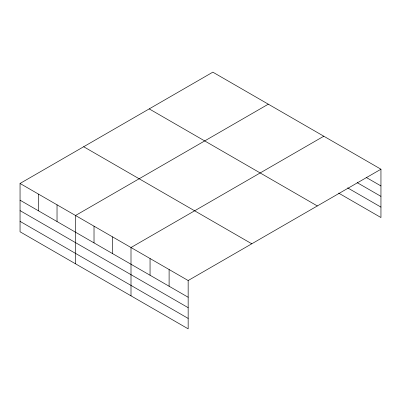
<?xml version="1.0" encoding="UTF-8"?>
<svg xmlns="http://www.w3.org/2000/svg" width="401" height="401" viewBox="0 0 401 401"><rect width="100%" height="100%" fill="white"/><g stroke="black" fill="none" stroke-linecap="round" stroke-linejoin="round"><path stroke-width="0.6" d="M380.95 169.217L212.841 72.16L20.05 183.468L20.05 231.783L188.159 328.84L188.159 280.525L380.95 169.217L380.95 217.532L338.609 193.087M268.314 104.19L75.528 215.497L75.528 263.808M323.792 136.22L131.002 247.527L131.002 295.838M366.133 177.387L380.95 185.944M357.136 182.615L380.95 196.365M347.607 187.858L380.95 207.106M149.217 108.892L317.331 205.949M83.669 146.736L251.783 243.793M20.05 183.468L188.159 280.525M20.05 200.189L188.159 297.246M20.05 210.615L188.159 307.672M20.05 221.357L188.159 318.414M169.107 269.527L169.107 286.249M150.054 258.525L150.054 275.246M112.511 236.851L112.511 253.572M94.019 226.174L94.019 242.896M57.032 204.821L57.032 221.542M38.541 194.144L38.541 210.866"/></g></svg>
